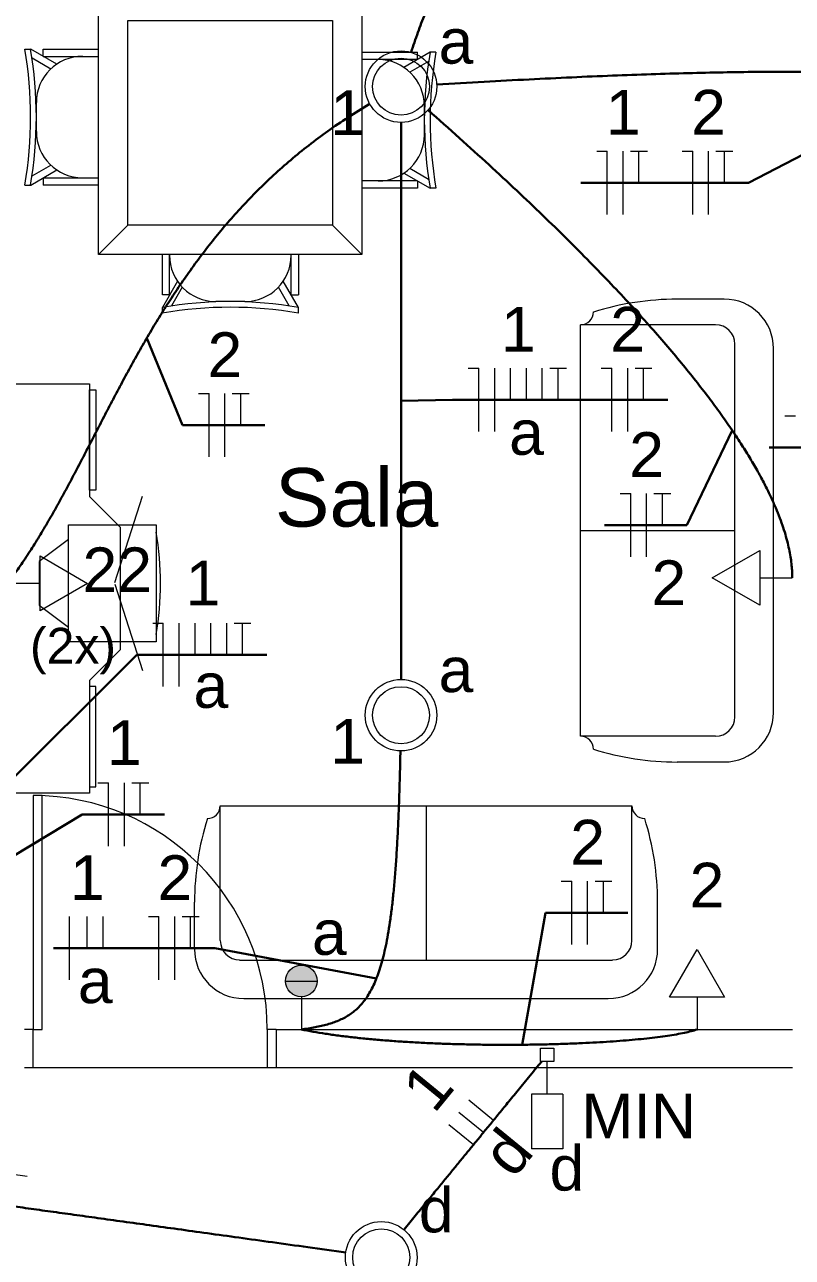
# Model space of a CAD drawing. Header units: inches. Extents: x -8.7 to 57.3, y -9.2 to 26.4.
# Drawn here: x 5.453 to 8.481, y 4.512 to 9.377 of the extents above; entities that cross this region are included whole.
import ezdxf
from ezdxf.enums import TextEntityAlignment as Align

# ---------------------------------------------------------------- set-up
doc = ezdxf.new("R2010")
doc.units = ezdxf.units.IN
doc.header["$MEASUREMENT"] = 0
for name, color, linetype, lineweight in [('BASE', 7, 'Continuous', 5), ('EL-Condutos', 8, 'Continuous', 30), ('EL-Fios', 1, 'Continuous', 20), ('EL-Textos fios', 7, 'Continuous', 30), ('EL-Textos pontos', 7, 'Continuous', 30), ('MOVEIS', 253, 'Continuous', 20), ('P-SIMBOL', 5, 'Continuous', 20), ('TEXTO', 7, 'Continuous', 20)]:
    doc.layers.add(name, color=color, linetype=linetype, lineweight=lineweight)
doc.styles.add('Arial', font='arial.ttf')

msp = doc.modelspace()

# ---------------------------------------------------------------- hatches: boundary and pattern name
at = {"layer": 'P-SIMBOL', "linetype": 'Continuous'}
for points in [[(6.4814, 5.6025), (6.5439, 5.6025), (6.5439, 5.665), (6.5342, 5.6645), (6.5172, 5.659), (6.5067, 5.653), (6.4987, 5.646), (6.4907, 5.6355), (6.4846, 5.6225), (6.4817, 5.6095), (6.4819, 5.6025)], [(6.6064, 5.6025), (6.5439, 5.6025), (6.5439, 5.665), (6.5535, 5.6645), (6.5705, 5.659), (6.581, 5.653), (6.589, 5.646), (6.597, 5.6355), (6.6031, 5.6225), (6.606, 5.6095), (6.6058, 5.6025)], [(6.4814, 5.6025), (6.5439, 5.6025), (6.5439, 5.54), (6.5342, 5.5405), (6.5172, 5.546), (6.5067, 5.552), (6.4987, 5.559), (6.4907, 5.5695), (6.4846, 5.5825), (6.4817, 5.5955), (6.4819, 5.6025)], [(6.6064, 5.6025), (6.5439, 5.6025), (6.5439, 5.54), (6.5535, 5.5405), (6.5705, 5.546), (6.581, 5.552), (6.589, 5.559), (6.597, 5.5695), (6.6031, 5.5825), (6.606, 5.5955), (6.6058, 5.6025)]]:
    msp.add_hatch(color=256, dxfattribs=at).paths.add_polyline_path(points)

# ---------------------------------------------------------------- linework, layer by layer
at = {"layer": 'BASE'}
for p, q in [((6.4443, 5.4115), (8.4808, 5.4115)), ((6.4443, 5.4115), (6.4443, 5.2615)), ((5.4518, 5.2615), (6.4443, 5.2615)), ((6.4443, 5.2615), (8.4808, 5.2615))]:
    msp.add_line(p, q, dxfattribs=at)
at = {"layer": 'BASE', "linetype": 'Continuous'}
msp.add_lwpolyline([(5.4863, 5.4115), (5.5213, 5.4115), (5.5213, 6.3345), (5.4863, 6.3345), (5.4863, 5.4115), (5.4863, 5.4115)], close=True, dxfattribs=at)
for points in [[(5.4518, 5.2615), (5.4863, 5.2615), (5.4863, 5.4115), (5.4518, 5.4115)], [(6.4443, 5.4115), (6.4093, 5.4115), (6.4093, 5.2615), (6.4443, 5.2615)]]:
    msp.add_lwpolyline(points, dxfattribs=at)
msp.add_arc((5.4863, 5.4115), 0.923, 0, 90, dxfattribs=at)
at = {"layer": 'EL-Condutos', "linetype": 'Continuous'}
for points in [[(6.977, 9.2685), (7.0035, 9.3463), (7.0314, 9.4203), (7.0607, 9.4908), (7.0911, 9.5579), (7.1225, 9.6217), (7.1549, 9.6824), (7.188, 9.7401), (7.2218, 9.795), (7.2561, 9.8472), (7.2908, 9.8968), (7.3258, 9.9441), (7.3609, 9.9891), (7.396, 10.032), (7.431, 10.0729), (7.4657, 10.112), (7.5001, 10.1495), (7.5339, 10.1854), (7.5671, 10.22), (7.5995, 10.2533), (7.631, 10.2855), (7.6615, 10.3168), (7.6908, 10.3473), (7.7189, 10.3772), (7.7455, 10.4065), (7.7706, 10.4355), (7.7939, 10.4643), (7.8155, 10.493), (7.8352, 10.5217), (7.8527, 10.5508), (7.8681, 10.5801)], [(7.0791, 9.1413), (7.2649, 9.1519), (7.442, 9.1612), (7.6107, 9.1693), (7.7712, 9.1761), (7.9241, 9.1816), (8.0694, 9.1859), (8.2075, 9.189), (8.3388, 9.1909), (8.4635, 9.1916), (8.5819, 9.1911), (8.6944, 9.1895), (8.8012, 9.1868), (8.9026, 9.1829), (8.999, 9.1779), (9.0906, 9.1718), (9.1778, 9.1647), (9.2608, 9.1565), (9.3399, 9.1472), (9.4155, 9.137), (9.4879, 9.1257), (9.5573, 9.1134), (9.6241, 9.1002), (9.6885, 9.086), (9.751, 9.0708), (9.8116, 9.0547), (9.8709, 9.0377), (9.929, 9.0198), (9.9863, 9.001), (10.0431, 8.9814), (10.0996, 8.9609)], [(6.8118, 9.0635), (6.7278, 9.0113), (6.6483, 8.957), (6.573, 8.9008), (6.5019, 8.8429), (6.4346, 8.7833), (6.3709, 8.7222), (6.3107, 8.6597), (6.2537, 8.5961), (6.1997, 8.5313), (6.1486, 8.4657), (6.1, 8.3992), (6.0538, 8.3321), (6.0097, 8.2644), (5.9676, 8.1964), (5.9272, 8.1282), (5.8884, 8.0598), (5.8508, 7.9915), (5.8144, 7.9234), (5.7788, 7.8557), (5.744, 7.7884), (5.7095, 7.7217), (5.6754, 7.6557), (5.6412, 7.5907), (5.6069, 7.5266), (5.5722, 7.4638), (5.5368, 7.4022), (5.5007, 7.3422), (5.4635, 7.2837), (5.4251, 7.2269), (5.3853, 7.172)], [(7.0441, 9.0394), (7.1677, 8.9297), (7.2841, 8.824), (7.3935, 8.7223), (7.4962, 8.6244), (7.5923, 8.5303), (7.6821, 8.44), (7.7657, 8.3533), (7.8435, 8.2702), (7.9155, 8.1905), (7.982, 8.1143), (8.0432, 8.0415), (8.0993, 7.9719), (8.1506, 7.9055), (8.1972, 7.8422), (8.2394, 7.782), (8.2773, 7.7248), (8.3111, 7.6704), (8.3412, 7.6189), (8.3676, 7.5701), (8.3907, 7.5241), (8.4105, 7.4806), (8.4274, 7.4396), (8.4415, 7.4011), (8.453, 7.365), (8.4622, 7.3312), (8.4693, 7.2996), (8.4744, 7.2701), (8.4778, 7.2428), (8.4797, 7.2174), (8.4802, 7.194)], [(6.937, 6.7949), (6.937, 6.8971), (6.937, 6.9933), (6.937, 7.0839), (6.937, 7.1694), (6.937, 7.2501), (6.937, 7.3266), (6.937, 7.3992), (6.937, 7.4683), (6.937, 7.5345), (6.937, 7.598), (6.937, 7.6594), (6.937, 7.7191), (6.937, 7.7776), (6.937, 7.8351), (6.937, 7.8922), (6.937, 7.9494), (6.937, 8.0069), (6.937, 8.0654), (6.937, 8.1251), (6.937, 8.1865), (6.937, 8.25), (6.937, 8.3162), (6.937, 8.3853), (6.937, 8.4579), (6.937, 8.5344), (6.937, 8.6151), (6.937, 8.7006), (6.937, 8.7912), (6.937, 8.8874), (6.937, 8.9896)], [(6.9347, 6.5123), (6.9325, 6.4167), (6.9299, 6.327), (6.9266, 6.243), (6.9229, 6.1645), (6.9186, 6.0913), (6.9137, 6.0232), (6.9081, 5.96), (6.9019, 5.9015), (6.895, 5.8475), (6.8874, 5.7978), (6.8791, 5.7523), (6.87, 5.7107), (6.8601, 5.6728), (6.8494, 5.6385), (6.8378, 5.6075), (6.8254, 5.5796), (6.812, 5.5548), (6.7978, 5.5326), (6.7825, 5.5131), (6.7663, 5.4959), (6.7491, 5.4809), (6.7308, 5.4678), (6.7115, 5.4566), (6.6911, 5.4469), (6.6695, 5.4387), (6.6468, 5.4316), (6.6229, 5.4256), (6.5978, 5.4203), (6.5715, 5.4157), (6.5439, 5.4115)], [(6.5439, 5.4115), (6.59, 5.4027), (6.6389, 5.3947), (6.6904, 5.3874), (6.7442, 5.3808), (6.8001, 5.3749), (6.8578, 5.3697), (6.917, 5.3651), (6.9774, 5.3612), (7.0389, 5.358), (7.1012, 5.3554), (7.1639, 5.3534), (7.2269, 5.352), (7.2899, 5.3511), (7.3526, 5.3509), (7.4147, 5.3512), (7.476, 5.352), (7.5363, 5.3533), (7.5952, 5.3552), (7.6526, 5.3575), (7.7081, 5.3603), (7.7615, 5.3636), (7.8126, 5.3674), (7.861, 5.3715), (7.9066, 5.3761), (7.949, 5.3811), (7.988, 5.3864), (8.0233, 5.3922), (8.0547, 5.3983), (8.082, 5.4047), (8.1048, 5.4115)], [(6.949, 4.6218), (6.9718, 4.6497), (6.9933, 4.6761), (7.0138, 4.701), (7.0331, 4.7247), (7.0516, 4.7473), (7.0692, 4.7688), (7.086, 4.7894), (7.1022, 4.8091), (7.1178, 4.8283), (7.133, 4.8468), (7.1479, 4.8649), (7.1624, 4.8827), (7.1768, 4.9004), (7.1912, 4.9179), (7.2055, 4.9355), (7.2201, 4.9532), (7.2348, 4.9712), (7.2499, 4.9896), (7.2654, 5.0085), (7.2814, 5.0281), (7.298, 5.0485), (7.3154, 5.0697), (7.3336, 5.0919), (7.3526, 5.1152), (7.3728, 5.1398), (7.394, 5.1657), (7.4164, 5.1931), (7.4401, 5.2221), (7.4653, 5.2529), (7.4919, 5.2854)], [(3.5483, 4.9715), (3.6977, 4.9508), (3.8381, 4.9313), (3.9701, 4.913), (4.0943, 4.8957), (4.2114, 4.8795), (4.322, 4.8641), (4.4269, 4.8496), (4.5265, 4.8357), (4.6217, 4.8225), (4.713, 4.8099), (4.801, 4.7976), (4.8865, 4.7858), (4.97, 4.7742), (5.0522, 4.7628), (5.1338, 4.7515), (5.2154, 4.7401), (5.2976, 4.7287), (5.3811, 4.7171), (5.4666, 4.7053), (5.5546, 4.693), (5.6459, 4.6804), (5.741, 4.6672), (5.8407, 4.6533), (5.9455, 4.6388), (6.0562, 4.6234), (6.1733, 4.6072), (6.2975, 4.5899), (6.4295, 4.5716), (6.5698, 4.5521), (6.7192, 4.5314)]]:
    msp.add_spline(points, degree=3, dxfattribs=at)
at = {"layer": 'EL-Fios', "color": 5}
for p, q in [((7.7089, 8.8781), (7.7506, 8.8781)), ((7.7506, 8.6281), (7.7506, 8.8781)), ((7.8131, 8.6281), (7.8131, 8.8781)), ((7.8422, 8.8781), (7.9089, 8.8781)), ((7.8756, 8.7531), (7.8756, 8.8781)), ((8.0457, 8.8781), (8.0874, 8.8781)), ((8.0874, 8.6281), (8.0874, 8.8781)), ((8.1499, 8.6281), (8.1499, 8.8781)), ((8.1791, 8.8781), (8.2457, 8.8781)), ((8.2124, 8.7531), (8.2124, 8.8781)), ((7.2025, 8.0217), (7.2442, 8.0217)), ((7.2442, 7.7717), (7.2442, 8.0217)), ((7.3067, 7.7717), (7.3067, 8.0217)), ((7.3692, 7.8967), (7.3692, 8.0217)), ((7.4317, 7.8967), (7.4317, 8.0217)), ((7.4942, 7.8967), (7.4942, 8.0217)), ((7.5234, 8.0217), (7.59, 8.0217)), ((7.5567, 7.8967), (7.5567, 8.0217)), ((7.7269, 8.0217), (7.7685, 8.0217)), ((7.7685, 7.7717), (7.7685, 8.0217)), ((7.831, 7.7717), (7.831, 8.0217)), ((7.8602, 8.0217), (7.9268, 8.0217)), ((7.8935, 7.8967), (7.8935, 8.0217)), ((6.1379, 7.9209), (6.1796, 7.9209)), ((6.1796, 7.6709), (6.1796, 7.9209)), ((6.2421, 7.6709), (6.2421, 7.9209)), ((6.2713, 7.9209), (6.3379, 7.9209)), ((6.3046, 7.7959), (6.3046, 7.9209)), ((8.4513, 7.834), (8.493, 7.834)), ((7.8015, 7.5271), (7.8431, 7.5271)), ((7.8431, 7.2771), (7.8431, 7.5271)), ((7.9056, 7.2771), (7.9056, 7.5271)), ((7.9348, 7.5271), (8.0015, 7.5271)), ((7.9681, 7.4021), (7.9681, 7.5271)), ((5.9577, 7.0148), (5.9994, 7.0148)), ((5.9994, 6.7648), (5.9994, 7.0148)), ((6.0619, 6.7648), (6.0619, 7.0148)), ((6.1244, 6.8898), (6.1244, 7.0148)), ((6.1869, 6.8898), (6.1869, 7.0148)), ((6.2494, 6.8898), (6.2494, 7.0148)), ((6.2786, 7.0148), (6.3452, 7.0148)), ((6.3119, 6.8898), (6.3119, 7.0148)), ((5.7417, 6.3853), (5.7834, 6.3853)), ((5.7834, 6.1353), (5.7834, 6.3853)), ((5.8459, 6.1353), (5.8459, 6.3853)), ((5.875, 6.3853), (5.9417, 6.3853)), ((5.9084, 6.2603), (5.9084, 6.3853)), ((7.569, 5.9969), (7.6106, 5.9969)), ((7.6106, 5.7469), (7.6106, 5.9969)), ((7.6731, 5.7469), (7.6731, 5.9969)), ((7.7023, 5.9969), (7.769, 5.9969)), ((7.7356, 5.8719), (7.7356, 5.9969)), ((5.629, 5.6073), (5.629, 5.8573)), ((5.6996, 5.7323), (5.6996, 5.8573)), ((5.7621, 5.7323), (5.7621, 5.8573)), ((5.9404, 5.8573), (5.982, 5.8573)), ((5.982, 5.6073), (5.982, 5.8573)), ((6.0445, 5.6073), (6.0445, 5.8573)), ((6.0737, 5.8573), (6.1404, 5.8573)), ((6.107, 5.7323), (6.107, 5.8573)), ((7.3015, 5.0527), (7.2048, 5.1319)), ((7.2619, 5.0043), (7.1652, 5.0835)), ((7.2224, 4.956), (7.1256, 5.0351)), ((5.3965, 4.8412), (5.4626, 4.832))]:
    msp.add_line(p, q, dxfattribs=at)
at = {"layer": 'EL-Textos fios'}
for p, q in [((9.1119, 9.1702), (8.3082, 8.7531)), ((8.3082, 8.7531), (7.6464, 8.7531)), ((5.9342, 8.1401), (6.0754, 7.7959)), ((6.937, 7.8922), (7.14, 7.8967)), ((7.14, 7.8967), (7.9893, 7.8967)), ((6.0754, 7.7959), (6.4004, 7.7959)), ((8.2434, 7.776), (8.064, 7.4021)), ((8.7138, 7.709), (8.3888, 7.709)), ((8.064, 7.4021), (7.739, 7.4021)), ((5.2999, 6.2975), (5.8952, 6.8898)), ((5.8952, 6.8898), (6.4077, 6.8898)), ((5.3048, 6.0341), (5.6792, 6.2603)), ((5.6792, 6.2603), (6.0042, 6.2603)), ((7.4147, 5.3512), (7.5065, 5.8719)), ((7.5065, 5.8719), (7.8315, 5.8719)), ((6.2029, 5.7323), (5.5665, 5.7323)), ((6.8397, 5.6121), (6.2029, 5.7323))]:
    msp.add_line(p, q, dxfattribs=at)
at = {"layer": 'MOVEIS'}
for p, q in [((5.4533, 9.2805), (5.4763, 9.2805)), ((5.5793, 9.221), (5.4763, 9.2805)), ((5.5557, 9.202), (5.4817, 9.2445)), ((5.5258, 9.2805), (5.7438, 9.2805)), ((5.5258, 9.252), (5.5258, 9.2805)), ((5.5258, 9.252), (5.7438, 9.252)), ((6.7818, 9.2685), (7.0023, 9.2685)), ((7.0518, 9.2685), (6.9482, 9.2085)), ((7.0023, 9.24), (7.0023, 9.2685)), ((7.0747, 9.2685), (7.0518, 9.2685)), ((7.0023, 9.24), (6.7818, 9.24)), ((7.0457, 9.232), (6.9723, 9.1895)), ((5.4988, 8.9555), (5.4988, 9.0695)), ((7.0287, 9.057), (7.0287, 8.943)), ((5.4817, 8.7805), (5.5557, 8.823)), ((6.9723, 8.8105), (7.0457, 8.768)), ((5.4763, 8.744), (5.5793, 8.804)), ((5.5258, 8.7725), (5.7438, 8.7725)), ((5.5258, 8.7725), (5.5258, 8.744)), ((7.0023, 8.7605), (6.7818, 8.7605)), ((6.9482, 8.7915), (7.0518, 8.7315)), ((7.0023, 8.7605), (7.0023, 8.7315)), ((5.4533, 8.744), (5.4763, 8.744)), ((5.7438, 8.744), (5.5258, 8.744)), ((7.0023, 8.7315), (6.7818, 8.7315)), ((7.0747, 8.7315), (7.0518, 8.7315)), ((5.8588, 8.5855), (5.7438, 8.47)), ((6.6668, 8.5855), (6.7818, 8.47)), ((5.9958, 8.311), (5.9958, 8.47)), ((6.0243, 8.311), (6.0243, 8.47)), ((6.5038, 8.311), (6.5038, 8.47)), ((6.5322, 8.47), (6.5322, 8.311)), ((6.0553, 8.365), (5.9958, 8.2615)), ((6.0742, 8.341), (6.0318, 8.2675)), ((6.4958, 8.2675), (6.4533, 8.341)), ((6.5322, 8.2615), (6.4723, 8.365)), ((6.0243, 8.311), (5.9958, 8.311)), ((6.3208, 8.2845), (6.2068, 8.2845)), ((6.5038, 8.311), (6.5322, 8.311)), ((8.2118, 8.294), (8.0258, 8.294)), ((5.9958, 8.2385), (5.9958, 8.2615)), ((6.5322, 8.2385), (6.5322, 8.2615)), ((8.1777, 8.1925), (7.6453, 8.1925)), ((7.6453, 6.5685), (7.6453, 8.1925)), ((8.2543, 6.645), (8.2543, 8.1165)), ((8.4062, 6.6615), (8.4062, 8.0995)), ((5.3857, 7.96), (5.7088, 7.96)), ((5.7088, 7.96), (5.7088, 7.5155)), ((5.7088, 7.54), (5.7088, 7.9355)), ((5.7088, 7.9355), (5.7327, 7.9355)), ((5.7327, 7.9355), (5.7327, 7.54)), ((5.7327, 7.54), (5.7088, 7.54)), ((5.7088, 7.5155), (5.8298, 7.3945)), ((5.8087, 7.1755), (5.9177, 7.516)), ((5.8298, 7.3945), (5.8298, 6.91)), ((7.6453, 7.3805), (8.2543, 7.3805)), ((5.8087, 7.169), (5.9177, 6.8285)), ((5.8298, 6.91), (5.7088, 6.789)), ((5.7088, 6.789), (5.7088, 6.3445)), ((5.7088, 6.7645), (5.7088, 6.369)), ((5.7327, 6.7645), (5.7088, 6.7645)), ((5.7327, 6.369), (5.7327, 6.7645)), ((8.1777, 6.5685), (7.6453, 6.5685)), ((8.2118, 6.467), (8.0258, 6.467)), ((5.7088, 6.3445), (5.3857, 6.3445)), ((5.7088, 6.369), (5.7327, 6.369)), ((6.2238, 5.762), (6.2238, 6.2945)), ((6.2238, 6.2945), (7.8477, 6.2945)), ((7.0358, 6.2945), (7.0358, 5.6855)), ((7.8477, 5.762), (7.8477, 6.2945)), ((6.1222, 5.728), (6.1222, 5.914)), ((7.9492, 5.728), (7.9492, 5.914)), ((6.3003, 5.6855), (7.7718, 5.6855)), ((6.3168, 5.5335), (7.7547, 5.5335))]:
    msp.add_line(p, q, dxfattribs=at)
for points in [[(6.7818, 9.5085), (6.7818, 8.47), (5.7438, 8.47), (5.7438, 9.5085), (6.7818, 9.5085), (6.7818, 9.5085)], [(6.6668, 9.393), (6.6668, 8.5855), (5.8588, 8.5855), (5.8588, 9.393), (6.6668, 9.393), (6.6668, 9.393)], [(5.6253, 6.9415), (5.6253, 7.403), (5.9718, 7.403), (5.9718, 6.9415), (5.6253, 6.9415), (5.6253, 6.9415)]]:
    msp.add_lwpolyline(points, close=True, dxfattribs=at)
msp.add_lwpolyline([(5.6253, 7.345), (5.5103, 7.2585), (5.5103, 7.0855), (5.6253, 6.999)], dxfattribs=at)
for centre, radius, start, end in [((3.8883, 9.0125), 1.5878, 350.271, 9.729), ((3.9108, 9.0125), 1.5878, 350.271, 9.729), ((5.6813, 9.0695), 0.1827, 90, 180), ((8.6167, 9), 1.5878, 170.271, 189.729), ((8.6397, 9), 1.5878, 170.271, 189.729), ((6.8463, 9.057), 0.1827, 0, 90), ((5.6813, 8.9555), 0.1827, 180, 270), ((6.8463, 8.943), 0.1827, 270, 0), ((6.2068, 8.467), 0.1827, 180, 270), ((6.3208, 8.467), 0.1827, 270, 0), ((6.2637, 6.6965), 1.5878, 80.271, 99.729), ((8.0292, 7.1745), 1.1194, 90.1722, 107.318), ((8.2118, 8.0995), 0.1946, 0, 90), ((6.2637, 6.674), 1.5878, 80.271, 99.729), ((7.6453, 8.2435), 0.0507, 270.003, 0), ((8.1777, 8.1165), 0.0761, 0, 90), ((4.7797, 7.172), 1.2086, 350.383, 9.6172), ((8.1777, 6.645), 0.0761, 270, 0), ((8.2118, 6.662), 0.1946, 270, 0), ((7.6453, 6.518), 0.0507, 0, 89.997), ((8.0292, 7.5865), 1.1194, 252.682, 269.828), ((6.1732, 6.2945), 0.0507, 270, 359.997), ((7.8987, 6.2945), 0.0507, 180.003, 270), ((7.2417, 5.9105), 1.1194, 162.682, 179.828), ((6.8298, 5.9105), 1.1194, 0.1722, 17.3184), ((6.3003, 5.762), 0.0761, 180, 270), ((7.7718, 5.762), 0.0761, 270, 0), ((6.3168, 5.728), 0.1946, 180, 270), ((7.7547, 5.728), 0.1946, 270, 0)]:
    msp.add_arc(centre, radius, start, end, dxfattribs=at)
at = {"layer": 'P-SIMBOL'}
for p, q in [((8.1647, 7.194), (8.3522, 7.3022)), ((8.3522, 7.3022), (8.3522, 7.0857)), ((5.5132, 7.0637), (5.5132, 7.2802)), ((5.5132, 7.2802), (5.7007, 7.172)), ((5.5132, 7.172), (5.3853, 7.172)), ((5.7007, 7.172), (5.5132, 7.0637)), ((8.3522, 7.0857), (8.1647, 7.194)), ((8.3522, 7.194), (8.4802, 7.194)), ((7.9965, 5.5395), (8.1048, 5.727)), ((8.1048, 5.727), (8.213, 5.5395)), ((6.4814, 5.6025), (6.6064, 5.6025)), ((6.5439, 5.54), (6.5439, 5.4115)), ((8.213, 5.5395), (7.9965, 5.5395)), ((8.1048, 5.5395), (8.1048, 5.4115)), ((7.4868, 5.338), (7.5398, 5.338)), ((7.4868, 5.285), (7.4868, 5.338)), ((7.5398, 5.338), (7.5398, 5.285)), ((7.5398, 5.285), (7.4868, 5.285)), ((7.5133, 5.1565), (7.5133, 5.285)), ((7.5748, 5.1565), (7.4518, 5.1565)), ((7.5748, 5.1565), (7.4518, 5.1565)), ((7.4518, 5.1565), (7.4518, 4.94)), ((7.4518, 5.1565), (7.4518, 4.94)), ((7.5748, 5.1565), (7.5748, 4.94)), ((7.5748, 5.1565), (7.5748, 4.94)), ((7.5748, 4.94), (7.4518, 4.94)), ((7.5748, 4.94), (7.4518, 4.94))]:
    msp.add_line(p, q, dxfattribs=at)
for centre, radius in [((6.937, 9.1326), 0.1412), ((6.937, 9.1326), 0.1125), ((6.937, 6.6519), 0.1412), ((6.937, 6.6519), 0.1125), ((6.5439, 5.6025), 0.0625), ((6.8591, 4.512), 0.1412), ((6.8591, 4.512), 0.1125)]:
    msp.add_circle(centre, radius, dxfattribs=at)

# ---------------------------------------------------------------- texts
at = {"layer": 'EL-Textos fios', "style": 'Arial'}
for s, p in [('1', (7.8133, 8.8905)), ('2', (8.1498, 8.8905)), ('1', (7.4002, 8.034)), ('2', (7.8308, 8.034)), ('2', (6.2423, 7.9335)), ('a', (7.4318, 7.6265)), ('2', (7.9057, 7.5395)), ('2', (7.6732, 6.0095)), ('1', (5.6997, 5.8695)), ('2', (6.0448, 5.8695)), ('a', (5.7307, 5.4625))]:
    msp.add_text(s, height=0.1765, dxfattribs=at).set_placement(p, align=Align.BOTTOM_CENTER)
at = {"layer": 'EL-Textos fios', "char_height": 0.1765, "width": 0.277763, "attachment_point": 8, "line_spacing_factor": 0.798, "style": 'Arial'}
for s, insert in [('1', (6.1558, 7.0852)), ('a', (6.1868, 6.6782)), ('1', (5.8458, 6.4557))]:
    msp.add_mtext(s, dxfattribs=dict(at, insert=insert))
at = {"layer": 'EL-Textos fios', "char_height": 0.1765, "width": 0.277763, "attachment_point": 8, "rotation": 50.71, "line_spacing_factor": 0.798, "style": 'Arial'}
for s, insert in [('1', (7.1107, 5.1284)), ('d', (7.4257, 4.8704))]:
    msp.add_mtext(s, dxfattribs=dict(at, insert=insert))
at = {"layer": 'EL-Textos pontos', "style": 'Arial'}
for s, p in [('a', (7.1537, 9.1705)), ('1', (6.7268, 8.8885)), ('22', (5.8178, 7.0845)), ('2', (7.9932, 7.0335)), ('a', (7.1537, 6.69)), ('1', (6.7268, 6.408)), ('2', (8.1438, 5.84))]:
    msp.add_text(s, height=0.1765, dxfattribs=at).set_placement(p, align=Align.BOTTOM_CENTER)
msp.add_text('a', height=0.1765, dxfattribs=at).set_placement((6.5858, 5.653), align=Align.BOTTOM_LEFT)
at = {"layer": 'EL-Textos pontos', "char_height": 0.1765, "attachment_point": 8, "line_spacing_factor": 0.798, "style": 'Arial'}
for s, insert, width in [('MIN', (7.8743, 4.9812), 0.916132), ('d', (7.5913, 4.7732), 0.277763), ('d', (7.0758, 4.6082), 0.277763)]:
    msp.add_mtext(s, dxfattribs=dict(at, insert=insert, width=width))
at = {"layer": 'P-SIMBOL', "style": 'Arial'}
msp.add_text('(2x)', height=0.1412, dxfattribs=at).set_placement((5.4733, 6.813), align=Align.BOTTOM_LEFT)
at = {"layer": 'TEXTO', "style": 'Arial'}
msp.add_text('Sala', height=0.23076, dxfattribs=at).set_placement((6.7622, 7.327), align=Align.BOTTOM_CENTER)

doc.saveas('drawing.dxf')
